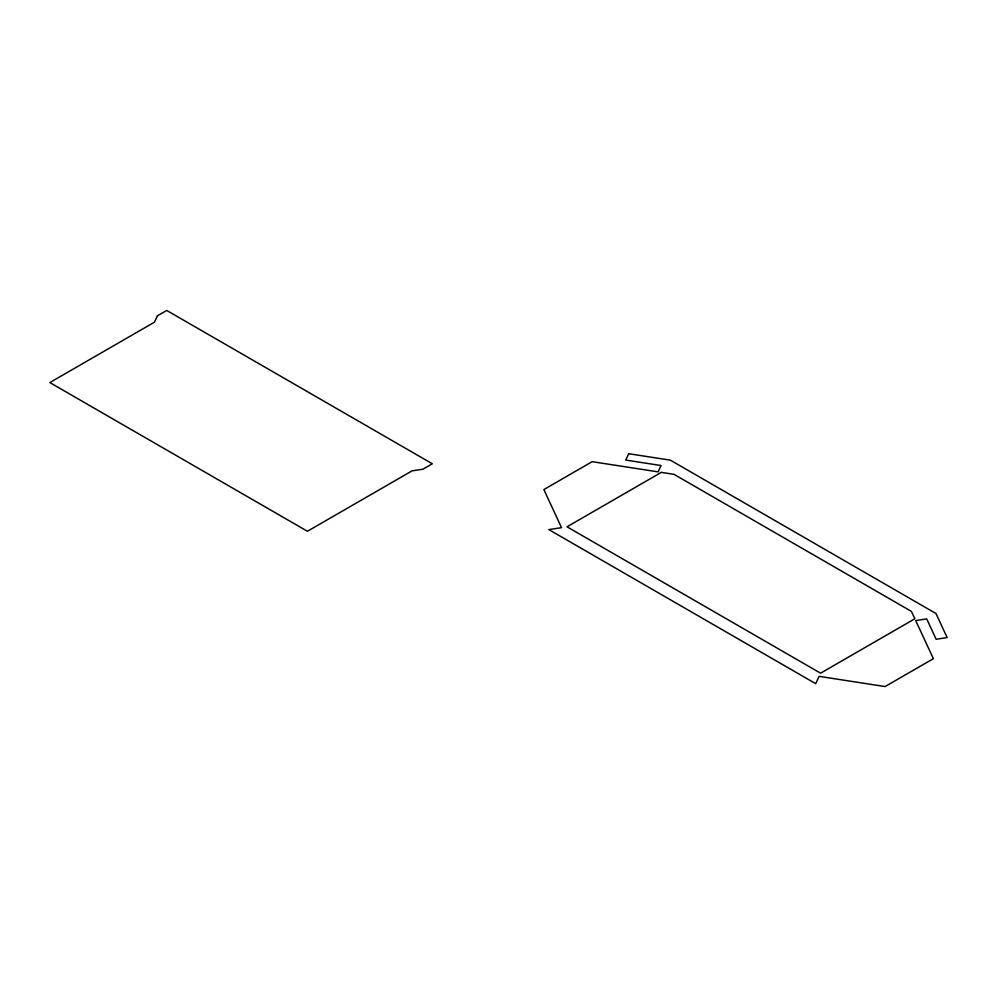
<?xml version="1.0" encoding="UTF-8"?>
<svg xmlns="http://www.w3.org/2000/svg" width="997" height="997" viewBox="0 0 997 997"><rect width="100%" height="100%" fill="white"/><g stroke="black" fill="none" stroke-linecap="round" stroke-linejoin="round"><path stroke-width="1.5" d="M157.439 315.8L154.485 322.156L49.85 382.561L307.425 531.276L412.06 470.858L423.052 469.163L432.349 463.792L166.723 310.441L157.439 315.8M628.708 453.722L625.767 460.078L661.073 465.537L658.132 471.88L592.156 461.673L543.864 489.564L561.535 527.65L548.849 529.606L815.708 683.68L819.11 676.352L885.087 686.559L933.379 658.681L915.695 620.595L926.699 618.888L936.158 639.276L947.15 637.569L935.984 613.529L670.37 460.165L628.708 453.722M661.298 472.379L567.031 526.802L820.581 673.187L914.847 618.763L911.445 611.423L673.997 474.335L661.298 472.379"/></g></svg>
